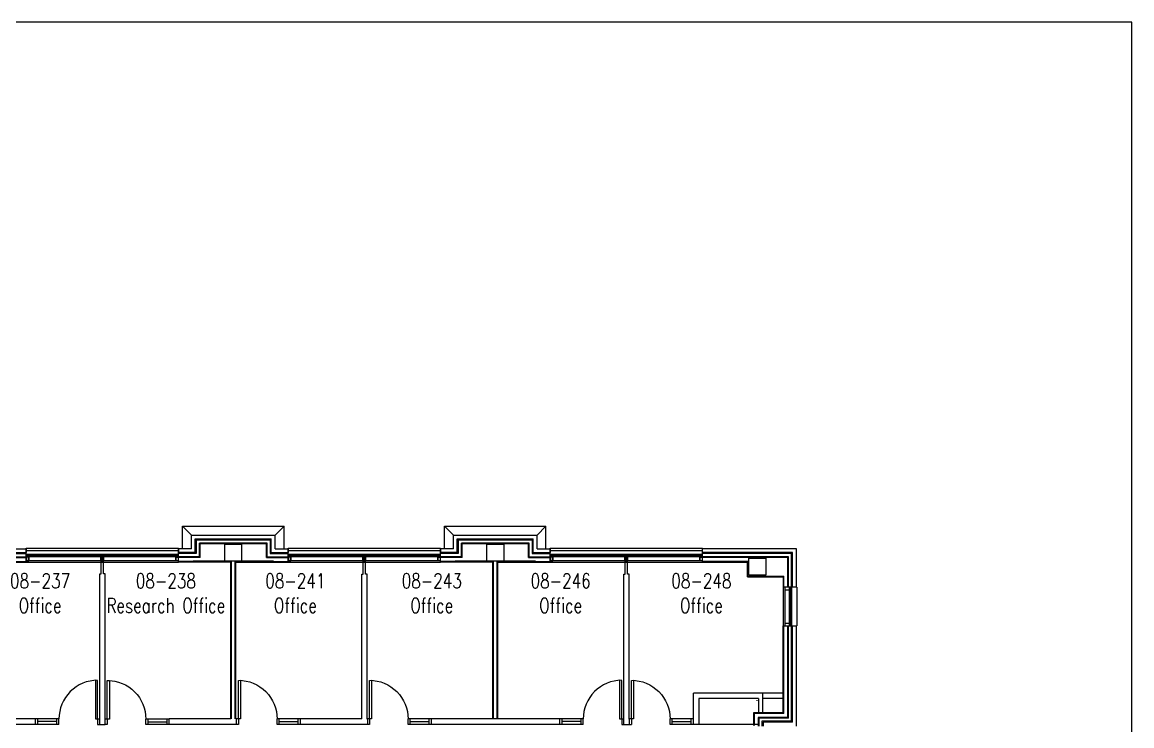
# Model space of a CAD drawing. Extents: x 11182 to 734459, y -1391328 to 152085.
# Drawn here: x 320452 to 346711, y -820228 to -803584 of the extents above; entities that cross this region are included whole.
import ezdxf
from ezdxf.enums import TextEntityAlignment as Align

# ---------------------------------------------------------------- set-up
doc = ezdxf.new("R2010")
doc.units = 0
doc.header["$LTSCALE"] = 500
doc.header["$MEASUREMENT"] = 0
doc.layers.add('0_Defpoints', color=106, linetype='CONTINUOUS', plot=False)
for name, color, linetype in [('0_room_data', 7, 'CONTINUOUS'), ('1_Wall_Exist', 251, 'CONTINUOUS'), ('3_Text', 7, 'CONTINUOUS')]:
    doc.layers.add(name, color=color, linetype=linetype)
doc.styles.add('1_200', font='simplex.shx', dxfattribs={"width": 0.75, "height": 460})

# ---------------------------------------------------------------- blocks, each defined once
blk = doc.blocks.new('room_data')
at = {"layer": '3_Text', "style": '1_200', "width": 0.75}
for tag, p in [('ROOMNUM', (0, 0)), ('ROOMUSE', (0, -575))]:
    blk.add_attdef(tag, text='', height=345, dxfattribs=at).set_placement(p, align=Align.MIDDLE_CENTER)

msp = doc.modelspace()

# ---------------------------------------------------------------- linework, layer by layer
at = {"layer": '0_Defpoints'}
msp.add_lwpolyline([(245170, -803584), (245170, -869287), (346711, -869287), (346711, -803584)], close=True, dxfattribs=at)
at = {"layer": '1_Wall_Exist'}
for p, q in [((324248, -815508), (326648, -815508)), ((324248, -816034), (324248, -815508)), ((324248, -815508), (324458, -815718)), ((326648, -815508), (326438, -815718)), ((326648, -816034), (326648, -815508)), ((330448, -815508), (332848, -815508)), ((330448, -816034), (330448, -815508)), ((330448, -815508), (330658, -815718)), ((332848, -815508), (332638, -815718)), ((332848, -816034), (332848, -815508)), ((324458, -815718), (326438, -815718)), ((324458, -816040), (324458, -815718)), ((324548, -815808), (326348, -815808)), ((324548, -816130), (324548, -815808)), ((324573, -815833), (326323, -815833)), ((324573, -815833), (324573, -816155)), ((326323, -815833), (326323, -816155)), ((326348, -816130), (326348, -815808)), ((326438, -816040), (326438, -815718)), ((330658, -815718), (332638, -815718)), ((330658, -816040), (330658, -815718)), ((330748, -815808), (332548, -815808)), ((330748, -816130), (330748, -815808)), ((330773, -815833), (332523, -815833)), ((330773, -815833), (330773, -816155)), ((332523, -815833), (332523, -816155)), ((332548, -816130), (332548, -815808)), ((332638, -816040), (332638, -815718)), ((320238, -816040), (320548, -816040)), ((320548, -816030), (320548, -816130)), ((320548, -816030), (324148, -816030)), ((320548, -816354), (320548, -816030)), ((320548, -816080), (324148, -816080)), ((324148, -816030), (324148, -816130)), ((324148, -816354), (324148, -816030)), ((324458, -816040), (324148, -816040)), ((324648, -816230), (324648, -815908)), ((326248, -815908), (324648, -815908)), ((324664, -816246), (324664, -815924)), ((326232, -815924), (324664, -815924)), ((325648, -815936), (325248, -815936)), ((325248, -816336), (325248, -815936)), ((325258, -815936), (325248, -815945)), ((325248, -815940), (325252, -815936)), ((325648, -816336), (325648, -815936)), ((326232, -816246), (326232, -815924)), ((326248, -816230), (326248, -815908)), ((326438, -816040), (326748, -816040)), ((326748, -816030), (326748, -816130)), ((326748, -816030), (330348, -816030)), ((326748, -816354), (326748, -816030)), ((326748, -816080), (330348, -816080)), ((330348, -816030), (330348, -816130)), ((330348, -816354), (330348, -816030)), ((330658, -816040), (330348, -816040)), ((330848, -816230), (330848, -815908)), ((332448, -815908), (330848, -815908)), ((330864, -816246), (330864, -815924)), ((332432, -815924), (330864, -815924)), ((331848, -815936), (331448, -815936)), ((331448, -816336), (331448, -815936)), ((331848, -815936), (331848, -816336)), ((332432, -816246), (332432, -815924)), ((332448, -816230), (332448, -815908)), ((332638, -816040), (332948, -816040)), ((332948, -816030), (332948, -816130)), ((332948, -816030), (336548, -816030)), ((332948, -816354), (332948, -816030)), ((332948, -816080), (336548, -816080)), ((336548, -816354), (336548, -816030)), ((338774, -816040), (336548, -816040)), ((338774, -816946), (338774, -816040)), ((319307, -816338), (320548, -816338)), ((319307, -816354), (324148, -816354)), ((320032, -816246), (320548, -816246)), ((320048, -816230), (320548, -816230)), ((320123, -816155), (320548, -816155)), ((320148, -816130), (320548, -816130)), ((320548, -816354), (320548, -816155)), ((324148, -816175), (320548, -816175)), ((320548, -816188), (320551, -816188)), ((320553, -816195), (320548, -816195)), ((320548, -816231), (320574, -816231)), ((324148, -816327), (320548, -816327)), ((320551, -816185), (320551, -816175)), ((320551, -816185), (320556, -816180)), ((320551, -816190), (320551, -816193)), ((320556, -816190), (320551, -816190)), ((320551, -816193), (320553, -816193)), ((320553, -816213), (320551, -816216)), ((320551, -816213), (320553, -816213)), ((320551, -816221), (320551, -816213)), ((320551, -816218), (320556, -816216)), ((320558, -816218), (320551, -816218)), ((320551, -816221), (320553, -816221)), ((320553, -816223), (320551, -816221)), ((320551, -816228), (320553, -816228)), ((320551, -816233), (320551, -816236)), ((320551, -816233), (320553, -816233)), ((320553, -816236), (320551, -816233)), ((320551, -816236), (320556, -816236)), ((320551, -816238), (320551, -816324)), ((320558, -816238), (320551, -816238)), ((320551, -816324), (320558, -816324)), ((320553, -816193), (320553, -816195)), ((320553, -816221), (320553, -816236)), ((320558, -816233), (320553, -816231)), ((320556, -816180), (320556, -816188)), ((320556, -816188), (320558, -816188)), ((320556, -816193), (320556, -816190)), ((320607, -816193), (320556, -816193)), ((320556, -816213), (320569, -816213)), ((320556, -816216), (320556, -816213)), ((320556, -816236), (320556, -816231)), ((320558, -816188), (320558, -816193)), ((320558, -816216), (320558, -816218)), ((320566, -816216), (320558, -816216)), ((320558, -816231), (320558, -816233)), ((320558, -816236), (320558, -816238)), ((320574, -816236), (320558, -816236)), ((320558, -816322), (320563, -816322)), ((320558, -816324), (320558, -816322)), ((320563, -816322), (320563, -816324)), ((320563, -816324), (320599, -816324)), ((320566, -816228), (320566, -816216)), ((320571, -816231), (320566, -816228)), ((320569, -816213), (320569, -816228)), ((320569, -816228), (320571, -816231)), ((320574, -816190), (320589, -816190)), ((320574, -816193), (320574, -816190)), ((320574, -816195), (320589, -816193)), ((320574, -816231), (320574, -816195)), ((320599, -816200), (320574, -816200)), ((320574, -816238), (320574, -816236)), ((320576, -816238), (320574, -816238)), ((320576, -816185), (320586, -816185)), ((320576, -816190), (320576, -816185)), ((320576, -816216), (320581, -816221)), ((320576, -816231), (320576, -816216)), ((320586, -816231), (320576, -816231)), ((320576, -816233), (320576, -816238)), ((320586, -816233), (320576, -816233)), ((320579, -816190), (320579, -816185)), ((320579, -816200), (320579, -816210)), ((320579, -816210), (320581, -816218)), ((320581, -816218), (320584, -816210)), ((320581, -816221), (320586, -816216)), ((320584, -816190), (320584, -816185)), ((320584, -816210), (320584, -816200)), ((320586, -816185), (320586, -816190)), ((320586, -816216), (320586, -816231)), ((320586, -816238), (320586, -816233)), ((320589, -816238), (320586, -816238)), ((320589, -816190), (320589, -816231)), ((320589, -816210), (320591, -816210)), ((320591, -816218), (320589, -816218)), ((320589, -816228), (320599, -816228)), ((320589, -816231), (320607, -816231)), ((320589, -816236), (320589, -816238)), ((320604, -816236), (320589, -816236)), ((320591, -816210), (320591, -816218)), ((320599, -816228), (320599, -816200)), ((320599, -816322), (320604, -816322)), ((320599, -816324), (320599, -816322)), ((320601, -816195), (320601, -816231)), ((322329, -816200), (320601, -816200)), ((320601, -816208), (320622, -816205)), ((320622, -816218), (320601, -816218)), ((320601, -816226), (322329, -816226)), ((320604, -816188), (320607, -816188)), ((320604, -816193), (320604, -816188)), ((320604, -816238), (320604, -816236)), ((320609, -816238), (320604, -816238)), ((320604, -816322), (320604, -816324)), ((320604, -816324), (320609, -816324)), ((320607, -816180), (320612, -816185)), ((320607, -816188), (320607, -816180)), ((320607, -816190), (320607, -816193)), ((320612, -816190), (320607, -816190)), ((320607, -816205), (320607, -816218)), ((320607, -816231), (320607, -816236)), ((320607, -816236), (320612, -816236)), ((320609, -816193), (320612, -816193)), ((320609, -816195), (320609, -816193)), ((320612, -816195), (320609, -816195)), ((320609, -816231), (320612, -816231)), ((320609, -816233), (320609, -816231)), ((320612, -816233), (320609, -816233)), ((320609, -816324), (320609, -816238)), ((320612, -816175), (320612, -816185)), ((320614, -816188), (320612, -816195)), ((320612, -816188), (320614, -816188)), ((320612, -816193), (320612, -816190)), ((320612, -816231), (320612, -816327)), ((320614, -816190), (320614, -816175)), ((320614, -816188), (320617, -816200)), ((320614, -816238), (320617, -816226)), ((320614, -816236), (320614, -816238)), ((322329, -816208), (322309, -816205)), ((322309, -816218), (322329, -816218)), ((322317, -816188), (322314, -816200)), ((322317, -816238), (322314, -816226)), ((322315, -816266), (322380, -816266)), ((322317, -816195), (322317, -816175)), ((322317, -816188), (322319, -816188)), ((322322, -816195), (322317, -816195)), ((322317, -816231), (322342, -816231)), ((322317, -816327), (322317, -816231)), ((322318, -816633), (322318, -816328)), ((322319, -816185), (322319, -816175)), ((322319, -816185), (322324, -816180)), ((322319, -816190), (322319, -816193)), ((322324, -816190), (322319, -816190)), ((322319, -816193), (322322, -816193)), ((322319, -816228), (322322, -816228)), ((322319, -816233), (322319, -816236)), ((322322, -816233), (322319, -816233)), ((322322, -816236), (322319, -816233)), ((322319, -816236), (322324, -816236)), ((322319, -816238), (322319, -816324)), ((322327, -816238), (322319, -816238)), ((322319, -816324), (322327, -816324)), ((322322, -816193), (322322, -816195)), ((322322, -816228), (322322, -816236)), ((322327, -816233), (322322, -816231)), ((322324, -816180), (322324, -816188)), ((322324, -816188), (322327, -816188)), ((322324, -816193), (322324, -816190)), ((322375, -816193), (322324, -816193)), ((322324, -816205), (322324, -816218)), ((322324, -816236), (322324, -816231)), ((322327, -816188), (322327, -816193)), ((322327, -816231), (322327, -816233)), ((322327, -816236), (322327, -816238)), ((322342, -816236), (322327, -816236)), ((322327, -816322), (322332, -816322)), ((322327, -816324), (322327, -816322)), ((322332, -816200), (322367, -816200)), ((322332, -816228), (322332, -816200)), ((322342, -816228), (322332, -816228)), ((322332, -816322), (322332, -816324)), ((322332, -816324), (322367, -816324)), ((322339, -816231), (322334, -816228)), ((322337, -816228), (322339, -816231)), ((322339, -816210), (322339, -816218)), ((322342, -816210), (322339, -816210)), ((322339, -816218), (322342, -816218)), ((322342, -816190), (322357, -816190)), ((322342, -816193), (322342, -816190)), ((322342, -816195), (322357, -816193)), ((322342, -816231), (322342, -816195)), ((322342, -816200), (322342, -816210)), ((322342, -816218), (322342, -816228)), ((322342, -816238), (322342, -816236)), ((322345, -816238), (322342, -816238)), ((322345, -816185), (322355, -816185)), ((322345, -816190), (322345, -816185)), ((322345, -816216), (322350, -816221)), ((322345, -816231), (322345, -816216)), ((322355, -816231), (322345, -816231)), ((322345, -816233), (322345, -816238)), ((322355, -816233), (322345, -816233)), ((322347, -816190), (322347, -816185)), ((322347, -816200), (322347, -816210)), ((322347, -816210), (322350, -816218)), ((322348, -816176), (322348, -816327)), ((322350, -816218), (322352, -816210)), ((322350, -816221), (322355, -816216)), ((322352, -816190), (322352, -816185)), ((322352, -816210), (322352, -816200)), ((322355, -816185), (322355, -816190)), ((322355, -816216), (322355, -816231)), ((322355, -816238), (322355, -816233)), ((322357, -816238), (322355, -816238)), ((322357, -816190), (322357, -816231)), ((322357, -816210), (322360, -816210)), ((322360, -816218), (322357, -816218)), ((322357, -816228), (322367, -816228)), ((322357, -816231), (322375, -816231)), ((322357, -816236), (322357, -816238)), ((322372, -816236), (322357, -816236)), ((322360, -816210), (322360, -816218)), ((322367, -816228), (322367, -816200)), ((322367, -816322), (322372, -816322)), ((322367, -816324), (322367, -816322)), ((322370, -816195), (322370, -816231)), ((324095, -816200), (322370, -816200)), ((322370, -816208), (322390, -816205)), ((322390, -816218), (322370, -816218)), ((322370, -816226), (324095, -816226)), ((322372, -816188), (322375, -816188)), ((322372, -816193), (322372, -816188)), ((322372, -816238), (322372, -816236)), ((322377, -816238), (322372, -816238)), ((322372, -816322), (322372, -816324)), ((322372, -816324), (322377, -816324)), ((322375, -816180), (322380, -816185)), ((322375, -816188), (322375, -816180)), ((322375, -816190), (322375, -816193)), ((322380, -816190), (322375, -816190)), ((322375, -816205), (322375, -816218)), ((322375, -816231), (322375, -816236)), ((322375, -816236), (322380, -816236)), ((322377, -816193), (322380, -816193)), ((322377, -816195), (322377, -816193)), ((322380, -816195), (322377, -816195)), ((322377, -816231), (322380, -816231)), ((322377, -816233), (322377, -816231)), ((322380, -816233), (322377, -816233)), ((322377, -816324), (322377, -816238)), ((322380, -816175), (322380, -816185)), ((322383, -816188), (322380, -816195)), ((322380, -816188), (322383, -816188)), ((322380, -816193), (322380, -816190)), ((322380, -816231), (322380, -816327)), ((322380, -816633), (322380, -816328)), ((322383, -816190), (322383, -816175)), ((322383, -816188), (322385, -816200)), ((322383, -816238), (322385, -816226)), ((322383, -816236), (322383, -816238)), ((324095, -816208), (324075, -816205)), ((324075, -816218), (324095, -816218)), ((324082, -816188), (324080, -816200)), ((324082, -816238), (324080, -816226)), ((324082, -816190), (324082, -816175)), ((324082, -816188), (324085, -816195)), ((324085, -816188), (324082, -816188)), ((324082, -816236), (324082, -816238)), ((324085, -816175), (324085, -816185)), ((324090, -816180), (324085, -816185)), ((324085, -816190), (324090, -816190)), ((324085, -816193), (324085, -816190)), ((324087, -816193), (324085, -816193)), ((324085, -816195), (324087, -816195)), ((324085, -816231), (324085, -816327)), ((324087, -816231), (324085, -816231)), ((324085, -816233), (324087, -816233)), ((324090, -816236), (324085, -816236)), ((324087, -816195), (324087, -816193)), ((324087, -816233), (324087, -816231)), ((324087, -816238), (324093, -816238)), ((324087, -816324), (324087, -816238)), ((324093, -816324), (324087, -816324)), ((324090, -816188), (324090, -816180)), ((324093, -816188), (324090, -816188)), ((324090, -816190), (324090, -816193)), ((324090, -816193), (324141, -816193)), ((324090, -816205), (324090, -816218)), ((324090, -816231), (324090, -816236)), ((324108, -816231), (324090, -816231)), ((324093, -816193), (324093, -816188)), ((324093, -816236), (324108, -816236)), ((324093, -816238), (324093, -816236)), ((324093, -816322), (324093, -816324)), ((324098, -816322), (324093, -816322)), ((324095, -816195), (324095, -816231)), ((324098, -816200), (324123, -816200)), ((324098, -816228), (324098, -816200)), ((324108, -816228), (324098, -816228)), ((324098, -816324), (324098, -816322)), ((324133, -816324), (324098, -816324)), ((324105, -816210), (324105, -816218)), ((324108, -816210), (324105, -816210)), ((324105, -816218), (324108, -816218)), ((324108, -816190), (324108, -816231)), ((324123, -816190), (324108, -816190)), ((324123, -816195), (324108, -816193)), ((324108, -816236), (324108, -816238)), ((324108, -816238), (324110, -816238)), ((324110, -816185), (324110, -816190)), ((324120, -816185), (324110, -816185)), ((324115, -816221), (324110, -816216)), ((324110, -816216), (324110, -816231)), ((324110, -816231), (324120, -816231)), ((324110, -816233), (324120, -816233)), ((324110, -816238), (324110, -816233)), ((324113, -816190), (324113, -816185)), ((324113, -816210), (324113, -816200)), ((324115, -816218), (324113, -816210)), ((324118, -816210), (324115, -816218)), ((324120, -816216), (324115, -816221)), ((324118, -816190), (324118, -816185)), ((324118, -816200), (324118, -816210)), ((324120, -816190), (324120, -816185)), ((324120, -816231), (324120, -816216)), ((324120, -816233), (324120, -816238)), ((324120, -816238), (324123, -816238)), ((324123, -816193), (324123, -816190)), ((324123, -816231), (324123, -816195)), ((324148, -816231), (324123, -816231)), ((324123, -816236), (324138, -816236)), ((324123, -816238), (324123, -816236)), ((324125, -816231), (324131, -816228)), ((324128, -816228), (324125, -816231)), ((324128, -816213), (324128, -816228)), ((324141, -816213), (324128, -816213)), ((324131, -816216), (324138, -816216)), ((324131, -816228), (324131, -816216)), ((324133, -816322), (324133, -816324)), ((324138, -816322), (324133, -816322)), ((324138, -816188), (324138, -816193)), ((324141, -816188), (324138, -816188)), ((324138, -816216), (324138, -816218)), ((324138, -816218), (324146, -816218)), ((324138, -816233), (324143, -816231)), ((324138, -816231), (324138, -816233)), ((324138, -816236), (324138, -816238)), ((324138, -816238), (324146, -816238)), ((324138, -816324), (324138, -816322)), ((324146, -816324), (324138, -816324)), ((324141, -816180), (324141, -816188)), ((324146, -816185), (324141, -816180)), ((324141, -816190), (324146, -816190)), ((324141, -816193), (324141, -816190)), ((324141, -816216), (324141, -816213)), ((324146, -816218), (324141, -816216)), ((324141, -816236), (324141, -816231)), ((324146, -816236), (324141, -816236)), ((324143, -816193), (324143, -816195)), ((324146, -816193), (324143, -816193)), ((324143, -816195), (324148, -816195)), ((324143, -816213), (324146, -816216)), ((324146, -816213), (324143, -816213)), ((324143, -816221), (324143, -816236)), ((324146, -816221), (324143, -816221)), ((324143, -816223), (324146, -816221)), ((324146, -816228), (324143, -816228)), ((324143, -816233), (324146, -816233)), ((324143, -816236), (324146, -816233)), ((324146, -816185), (324146, -816175)), ((324148, -816188), (324146, -816188)), ((324146, -816190), (324146, -816193)), ((324146, -816221), (324146, -816213)), ((324146, -816233), (324146, -816236)), ((324146, -816238), (324146, -816324)), ((324548, -816130), (324148, -816130)), ((324573, -816155), (324148, -816155)), ((324148, -816354), (324148, -816155)), ((324648, -816230), (324148, -816230)), ((325389, -816338), (324148, -816338)), ((325389, -816354), (324148, -816354)), ((324664, -816246), (324164, -816246)), ((326398, -816336), (324498, -816336)), ((325389, -820067), (325389, -816316)), ((325402, -820067), (325402, -816316)), ((325494, -820067), (325494, -816316)), ((325507, -820067), (325507, -816316)), ((325507, -816338), (326748, -816338)), ((325507, -816354), (330348, -816354)), ((326232, -816246), (326748, -816246)), ((326248, -816230), (326748, -816230)), ((326323, -816155), (326748, -816155)), ((326348, -816130), (326748, -816130)), ((326748, -816354), (326748, -816155)), ((330348, -816175), (326748, -816175)), ((326748, -816188), (326751, -816188)), ((326753, -816195), (326748, -816195)), ((326748, -816231), (326774, -816231)), ((330348, -816327), (326748, -816327)), ((326751, -816185), (326751, -816175)), ((326751, -816185), (326756, -816180)), ((326751, -816190), (326751, -816193)), ((326756, -816190), (326751, -816190)), ((326751, -816193), (326753, -816193)), ((326753, -816213), (326751, -816216)), ((326751, -816213), (326753, -816213)), ((326751, -816221), (326751, -816213)), ((326751, -816218), (326756, -816216)), ((326758, -816218), (326751, -816218)), ((326751, -816221), (326753, -816221)), ((326753, -816223), (326751, -816221)), ((326751, -816228), (326753, -816228)), ((326751, -816233), (326751, -816236)), ((326753, -816233), (326751, -816233)), ((326753, -816236), (326751, -816233)), ((326751, -816236), (326756, -816236)), ((326751, -816238), (326751, -816324)), ((326758, -816238), (326751, -816238)), ((326751, -816324), (326758, -816324)), ((326753, -816193), (326753, -816195)), ((326753, -816221), (326753, -816236)), ((326758, -816233), (326753, -816231)), ((326756, -816180), (326756, -816188)), ((326756, -816188), (326758, -816188)), ((326756, -816193), (326756, -816190)), ((326807, -816193), (326756, -816193)), ((326756, -816213), (326769, -816213)), ((326756, -816216), (326756, -816213)), ((326756, -816236), (326756, -816231)), ((326758, -816188), (326758, -816193)), ((326758, -816216), (326758, -816218)), ((326766, -816216), (326758, -816216)), ((326758, -816231), (326758, -816233)), ((326758, -816236), (326758, -816238)), ((326774, -816236), (326758, -816236)), ((326758, -816322), (326763, -816322)), ((326758, -816324), (326758, -816322)), ((326763, -816322), (326763, -816324)), ((326763, -816324), (326799, -816324)), ((326766, -816228), (326766, -816216)), ((326771, -816231), (326766, -816228)), ((326769, -816213), (326769, -816228)), ((326769, -816228), (326771, -816231)), ((326774, -816190), (326789, -816190)), ((326774, -816193), (326774, -816190)), ((326774, -816195), (326789, -816193)), ((326774, -816231), (326774, -816195)), ((326799, -816200), (326774, -816200)), ((326774, -816238), (326774, -816236)), ((326776, -816238), (326774, -816238)), ((326776, -816185), (326786, -816185)), ((326776, -816190), (326776, -816185)), ((326776, -816216), (326781, -816221)), ((326776, -816231), (326776, -816216)), ((326786, -816231), (326776, -816231)), ((326776, -816233), (326776, -816238)), ((326786, -816233), (326776, -816233)), ((326779, -816190), (326779, -816185)), ((326779, -816200), (326779, -816210)), ((326779, -816210), (326781, -816218)), ((326781, -816218), (326784, -816210)), ((326781, -816221), (326786, -816216)), ((326784, -816190), (326784, -816185)), ((326784, -816210), (326784, -816200)), ((326786, -816185), (326786, -816190)), ((326786, -816216), (326786, -816231)), ((326786, -816238), (326786, -816233)), ((326789, -816238), (326786, -816238)), ((326789, -816190), (326789, -816231)), ((326789, -816210), (326791, -816210)), ((326791, -816218), (326789, -816218)), ((326789, -816228), (326799, -816228)), ((326789, -816231), (326807, -816231)), ((326789, -816236), (326789, -816238)), ((326804, -816236), (326789, -816236)), ((326791, -816210), (326791, -816218)), ((326799, -816228), (326799, -816200)), ((326799, -816322), (326804, -816322)), ((326799, -816324), (326799, -816322)), ((326801, -816195), (326801, -816231)), ((328529, -816200), (326801, -816200)), ((326801, -816208), (326822, -816205)), ((326822, -816218), (326801, -816218)), ((326801, -816226), (328529, -816226)), ((326804, -816188), (326807, -816188)), ((326804, -816193), (326804, -816188)), ((326804, -816238), (326804, -816236)), ((326809, -816238), (326804, -816238)), ((326804, -816322), (326804, -816324)), ((326804, -816324), (326809, -816324)), ((326807, -816180), (326812, -816185)), ((326807, -816188), (326807, -816180)), ((326807, -816190), (326807, -816193)), ((326812, -816190), (326807, -816190)), ((326807, -816205), (326807, -816218)), ((326807, -816231), (326807, -816236)), ((326807, -816236), (326812, -816236)), ((326809, -816193), (326812, -816193)), ((326809, -816195), (326809, -816193)), ((326812, -816195), (326809, -816195)), ((326809, -816231), (326812, -816231)), ((326809, -816233), (326809, -816231)), ((326812, -816233), (326809, -816233)), ((326809, -816324), (326809, -816238)), ((326812, -816175), (326812, -816185)), ((326814, -816188), (326812, -816195)), ((326812, -816188), (326814, -816188)), ((326812, -816193), (326812, -816190)), ((326812, -816231), (326812, -816327)), ((326814, -816190), (326814, -816175)), ((326814, -816188), (326817, -816200)), ((326814, -816238), (326817, -816226)), ((326814, -816236), (326814, -816238)), ((328529, -816208), (328509, -816205)), ((328509, -816218), (328529, -816218)), ((328517, -816188), (328514, -816200)), ((328517, -816238), (328514, -816226)), ((328515, -816266), (328580, -816266)), ((328517, -816195), (328517, -816175)), ((328517, -816188), (328519, -816188)), ((328522, -816195), (328517, -816195)), ((328517, -816231), (328542, -816231)), ((328517, -816327), (328517, -816231)), ((328518, -816638), (328518, -816333)), ((328519, -816185), (328519, -816175)), ((328519, -816185), (328524, -816180)), ((328519, -816190), (328519, -816193)), ((328524, -816190), (328519, -816190)), ((328519, -816193), (328522, -816193)), ((328519, -816228), (328522, -816228)), ((328519, -816233), (328519, -816236)), ((328522, -816233), (328519, -816233)), ((328522, -816236), (328519, -816233)), ((328519, -816236), (328524, -816236)), ((328519, -816238), (328519, -816324)), ((328527, -816238), (328519, -816238)), ((328519, -816324), (328527, -816324)), ((328522, -816193), (328522, -816195)), ((328522, -816228), (328522, -816236)), ((328527, -816233), (328522, -816231)), ((328524, -816180), (328524, -816188)), ((328524, -816188), (328527, -816188)), ((328524, -816193), (328524, -816190)), ((328575, -816193), (328524, -816193)), ((328524, -816205), (328524, -816218)), ((328524, -816236), (328524, -816231)), ((328527, -816188), (328527, -816193)), ((328527, -816231), (328527, -816233)), ((328527, -816236), (328527, -816238)), ((328542, -816236), (328527, -816236)), ((328527, -816322), (328532, -816322)), ((328527, -816324), (328527, -816322)), ((328532, -816200), (328567, -816200)), ((328532, -816228), (328532, -816200)), ((328542, -816228), (328532, -816228)), ((328532, -816322), (328532, -816324)), ((328532, -816324), (328567, -816324)), ((328539, -816231), (328534, -816228)), ((328537, -816228), (328539, -816231)), ((328539, -816210), (328539, -816218)), ((328542, -816210), (328539, -816210)), ((328539, -816218), (328542, -816218)), ((328542, -816190), (328557, -816190)), ((328542, -816193), (328542, -816190)), ((328542, -816195), (328557, -816193)), ((328542, -816231), (328542, -816195)), ((328542, -816200), (328542, -816210)), ((328542, -816218), (328542, -816228)), ((328542, -816238), (328542, -816236)), ((328545, -816238), (328542, -816238)), ((328545, -816185), (328555, -816185)), ((328545, -816190), (328545, -816185)), ((328545, -816216), (328550, -816221)), ((328545, -816231), (328545, -816216)), ((328555, -816231), (328545, -816231)), ((328545, -816233), (328545, -816238)), ((328555, -816233), (328545, -816233)), ((328547, -816190), (328547, -816185)), ((328547, -816200), (328547, -816210)), ((328547, -816210), (328550, -816218)), ((328548, -816176), (328548, -816327)), ((328550, -816218), (328552, -816210)), ((328550, -816221), (328555, -816216)), ((328552, -816190), (328552, -816185)), ((328552, -816210), (328552, -816200)), ((328555, -816185), (328555, -816190)), ((328555, -816216), (328555, -816231)), ((328555, -816238), (328555, -816233)), ((328557, -816238), (328555, -816238)), ((328557, -816190), (328557, -816231)), ((328557, -816210), (328560, -816210)), ((328560, -816218), (328557, -816218)), ((328557, -816228), (328567, -816228)), ((328557, -816231), (328575, -816231)), ((328557, -816236), (328557, -816238)), ((328572, -816236), (328557, -816236)), ((328560, -816210), (328560, -816218)), ((328567, -816228), (328567, -816200)), ((328567, -816322), (328572, -816322)), ((328567, -816324), (328567, -816322)), ((328570, -816195), (328570, -816231)), ((330295, -816200), (328570, -816200)), ((328570, -816208), (328590, -816205)), ((328590, -816218), (328570, -816218)), ((328570, -816226), (330295, -816226)), ((328572, -816188), (328575, -816188)), ((328572, -816193), (328572, -816188)), ((328572, -816238), (328572, -816236)), ((328577, -816238), (328572, -816238)), ((328572, -816322), (328572, -816324)), ((328572, -816324), (328577, -816324)), ((328575, -816180), (328580, -816185)), ((328575, -816188), (328575, -816180)), ((328575, -816190), (328575, -816193)), ((328580, -816190), (328575, -816190)), ((328575, -816205), (328575, -816218)), ((328575, -816231), (328575, -816236)), ((328575, -816236), (328580, -816236)), ((328577, -816193), (328580, -816193)), ((328577, -816195), (328577, -816193)), ((328580, -816195), (328577, -816195)), ((328577, -816231), (328580, -816231)), ((328577, -816233), (328577, -816231)), ((328580, -816233), (328577, -816233)), ((328577, -816324), (328577, -816238)), ((328580, -816175), (328580, -816185)), ((328583, -816188), (328580, -816195)), ((328580, -816188), (328583, -816188)), ((328580, -816193), (328580, -816190)), ((328580, -816231), (328580, -816327)), ((328580, -816638), (328580, -816333)), ((328583, -816190), (328583, -816175)), ((328583, -816188), (328585, -816200)), ((328583, -816238), (328585, -816226)), ((328583, -816236), (328583, -816238)), ((330295, -816208), (330275, -816205)), ((330275, -816218), (330295, -816218)), ((330282, -816188), (330280, -816200)), ((330282, -816238), (330280, -816226)), ((330282, -816190), (330282, -816175)), ((330282, -816188), (330285, -816195)), ((330285, -816188), (330282, -816188)), ((330282, -816236), (330282, -816238)), ((330285, -816175), (330285, -816185)), ((330290, -816180), (330285, -816185)), ((330285, -816190), (330290, -816190)), ((330285, -816193), (330285, -816190)), ((330287, -816193), (330285, -816193)), ((330285, -816195), (330287, -816195)), ((330285, -816231), (330285, -816327)), ((330287, -816231), (330285, -816231)), ((330285, -816233), (330287, -816233)), ((330290, -816236), (330285, -816236)), ((330287, -816195), (330287, -816193)), ((330287, -816233), (330287, -816231)), ((330287, -816238), (330293, -816238)), ((330287, -816324), (330287, -816238)), ((330293, -816324), (330287, -816324)), ((330290, -816188), (330290, -816180)), ((330293, -816188), (330290, -816188)), ((330290, -816190), (330290, -816193)), ((330290, -816193), (330341, -816193)), ((330290, -816205), (330290, -816218)), ((330290, -816231), (330290, -816236)), ((330308, -816231), (330290, -816231)), ((330293, -816193), (330293, -816188)), ((330293, -816236), (330308, -816236)), ((330293, -816238), (330293, -816236)), ((330293, -816322), (330293, -816324)), ((330298, -816322), (330293, -816322)), ((330295, -816195), (330295, -816231)), ((330298, -816200), (330323, -816200)), ((330298, -816228), (330298, -816200)), ((330308, -816228), (330298, -816228)), ((330298, -816324), (330298, -816322)), ((330333, -816324), (330298, -816324)), ((330305, -816210), (330305, -816218)), ((330308, -816210), (330305, -816210)), ((330305, -816218), (330308, -816218)), ((330308, -816190), (330308, -816231)), ((330323, -816190), (330308, -816190)), ((330323, -816195), (330308, -816193)), ((330308, -816236), (330308, -816238)), ((330308, -816238), (330310, -816238)), ((330310, -816185), (330310, -816190)), ((330320, -816185), (330310, -816185)), ((330315, -816221), (330310, -816216)), ((330310, -816216), (330310, -816231)), ((330310, -816231), (330320, -816231)), ((330310, -816233), (330320, -816233)), ((330310, -816238), (330310, -816233)), ((330313, -816190), (330313, -816185)), ((330313, -816210), (330313, -816200)), ((330315, -816218), (330313, -816210)), ((330318, -816210), (330315, -816218)), ((330320, -816216), (330315, -816221)), ((330318, -816190), (330318, -816185)), ((330318, -816200), (330318, -816210)), ((330320, -816190), (330320, -816185)), ((330320, -816231), (330320, -816216)), ((330320, -816233), (330320, -816238)), ((330320, -816238), (330323, -816238)), ((330323, -816193), (330323, -816190)), ((330323, -816231), (330323, -816195)), ((330348, -816231), (330323, -816231)), ((330323, -816236), (330338, -816236)), ((330323, -816238), (330323, -816236)), ((330325, -816231), (330331, -816228)), ((330328, -816228), (330325, -816231)), ((330328, -816213), (330328, -816228)), ((330341, -816213), (330328, -816213)), ((330331, -816216), (330338, -816216)), ((330331, -816228), (330331, -816216)), ((330333, -816322), (330333, -816324)), ((330338, -816322), (330333, -816322)), ((330338, -816188), (330338, -816193)), ((330341, -816188), (330338, -816188)), ((330338, -816216), (330338, -816218)), ((330338, -816218), (330346, -816218)), ((330338, -816233), (330343, -816231)), ((330338, -816231), (330338, -816233)), ((330338, -816236), (330338, -816238)), ((330338, -816238), (330346, -816238)), ((330338, -816324), (330338, -816322)), ((330346, -816324), (330338, -816324)), ((330341, -816180), (330341, -816188)), ((330346, -816185), (330341, -816180)), ((330341, -816190), (330346, -816190)), ((330341, -816193), (330341, -816190)), ((330341, -816216), (330341, -816213)), ((330346, -816218), (330341, -816216)), ((330341, -816236), (330341, -816231)), ((330346, -816236), (330341, -816236)), ((330343, -816193), (330343, -816195)), ((330346, -816193), (330343, -816193)), ((330343, -816195), (330348, -816195)), ((330343, -816213), (330346, -816216)), ((330346, -816213), (330343, -816213)), ((330343, -816221), (330343, -816236)), ((330346, -816221), (330343, -816221)), ((330343, -816223), (330346, -816221)), ((330346, -816228), (330343, -816228)), ((330346, -816233), (330343, -816233)), ((330343, -816236), (330346, -816233)), ((330346, -816185), (330346, -816175)), ((330348, -816188), (330346, -816188)), ((330346, -816190), (330346, -816193)), ((330346, -816221), (330346, -816213)), ((330346, -816233), (330346, -816236)), ((330346, -816238), (330346, -816324)), ((330748, -816130), (330348, -816130)), ((330773, -816155), (330348, -816155)), ((330348, -816354), (330348, -816155)), ((330848, -816230), (330348, -816230)), ((331589, -816338), (330348, -816338)), ((331589, -816354), (330348, -816354)), ((330864, -816246), (330364, -816246)), ((332598, -816336), (330698, -816336)), ((331589, -820067), (331589, -816336)), ((331602, -820067), (331602, -816336)), ((331694, -820067), (331694, -816336)), ((331707, -820067), (331707, -816336)), ((331707, -816338), (332948, -816338)), ((331707, -816354), (337648, -816354)), ((332432, -816246), (332948, -816246)), ((332448, -816230), (332948, -816230)), ((332523, -816155), (332948, -816155)), ((332548, -816130), (332948, -816130)), ((332948, -816354), (332948, -816155)), ((336548, -816175), (332948, -816175)), ((332948, -816188), (332951, -816188)), ((332953, -816195), (332948, -816195)), ((332948, -816231), (332974, -816231)), ((336548, -816327), (332948, -816327)), ((332951, -816185), (332951, -816175)), ((332951, -816185), (332956, -816180)), ((332951, -816190), (332951, -816193)), ((332956, -816190), (332951, -816190)), ((332951, -816193), (332953, -816193)), ((332953, -816213), (332951, -816216)), ((332951, -816213), (332953, -816213)), ((332951, -816221), (332951, -816213)), ((332951, -816218), (332956, -816216)), ((332958, -816218), (332951, -816218)), ((332951, -816221), (332953, -816221)), ((332953, -816223), (332951, -816221)), ((332951, -816228), (332953, -816228)), ((332951, -816233), (332951, -816236)), ((332953, -816233), (332951, -816233)), ((332953, -816236), (332951, -816233)), ((332951, -816236), (332956, -816236)), ((332951, -816238), (332951, -816324)), ((332958, -816238), (332951, -816238)), ((332951, -816324), (332958, -816324)), ((332953, -816193), (332953, -816195)), ((332953, -816221), (332953, -816236)), ((332958, -816233), (332953, -816231)), ((332956, -816180), (332956, -816188)), ((332956, -816188), (332958, -816188)), ((332956, -816193), (332956, -816190)), ((333007, -816193), (332956, -816193)), ((332956, -816213), (332969, -816213)), ((332956, -816216), (332956, -816213)), ((332956, -816236), (332956, -816231)), ((332958, -816188), (332958, -816193)), ((332958, -816216), (332958, -816218)), ((332966, -816216), (332958, -816216)), ((332958, -816231), (332958, -816233)), ((332958, -816236), (332958, -816238)), ((332974, -816236), (332958, -816236)), ((332958, -816322), (332963, -816322)), ((332958, -816324), (332958, -816322)), ((332963, -816322), (332963, -816324)), ((332963, -816324), (332999, -816324)), ((332966, -816228), (332966, -816216)), ((332971, -816231), (332966, -816228)), ((332969, -816213), (332969, -816228)), ((332969, -816228), (332971, -816231)), ((332974, -816190), (332989, -816190)), ((332974, -816193), (332974, -816190)), ((332974, -816195), (332989, -816193)), ((332974, -816231), (332974, -816195)), ((332999, -816200), (332974, -816200)), ((332974, -816238), (332974, -816236)), ((332976, -816238), (332974, -816238)), ((332976, -816185), (332986, -816185)), ((332976, -816190), (332976, -816185)), ((332976, -816216), (332981, -816221)), ((332976, -816231), (332976, -816216)), ((332986, -816231), (332976, -816231)), ((332976, -816233), (332976, -816238)), ((332986, -816233), (332976, -816233)), ((332979, -816190), (332979, -816185)), ((332979, -816200), (332979, -816210)), ((332979, -816210), (332981, -816218)), ((332981, -816218), (332984, -816210)), ((332981, -816221), (332986, -816216)), ((332984, -816190), (332984, -816185)), ((332984, -816210), (332984, -816200)), ((332986, -816185), (332986, -816190)), ((332986, -816216), (332986, -816231)), ((332986, -816238), (332986, -816233)), ((332989, -816238), (332986, -816238)), ((332989, -816190), (332989, -816231)), ((332989, -816210), (332991, -816210)), ((332991, -816218), (332989, -816218)), ((332989, -816228), (332999, -816228)), ((332989, -816231), (333007, -816231)), ((332989, -816236), (332989, -816238)), ((333004, -816236), (332989, -816236)), ((332991, -816210), (332991, -816218)), ((332999, -816228), (332999, -816200)), ((332999, -816322), (333004, -816322)), ((332999, -816324), (332999, -816322)), ((333001, -816195), (333001, -816231)), ((334729, -816200), (333001, -816200)), ((333001, -816208), (333022, -816205)), ((333022, -816218), (333001, -816218)), ((333001, -816226), (334729, -816226)), ((333004, -816188), (333007, -816188)), ((333004, -816193), (333004, -816188)), ((333004, -816238), (333004, -816236)), ((333009, -816238), (333004, -816238)), ((333004, -816322), (333004, -816324)), ((333004, -816324), (333009, -816324)), ((333007, -816180), (333012, -816185)), ((333007, -816188), (333007, -816180)), ((333007, -816190), (333007, -816193)), ((333012, -816190), (333007, -816190)), ((333007, -816205), (333007, -816218)), ((333007, -816231), (333007, -816236)), ((333007, -816236), (333012, -816236)), ((333009, -816193), (333012, -816193)), ((333009, -816195), (333009, -816193)), ((333012, -816195), (333009, -816195)), ((333009, -816231), (333012, -816231)), ((333009, -816233), (333009, -816231)), ((333012, -816233), (333009, -816233)), ((333009, -816324), (333009, -816238)), ((333012, -816175), (333012, -816185)), ((333014, -816188), (333012, -816195)), ((333012, -816188), (333014, -816188)), ((333012, -816193), (333012, -816190)), ((333012, -816231), (333012, -816327)), ((333014, -816190), (333014, -816175)), ((333014, -816188), (333017, -816200)), ((333014, -816238), (333017, -816226)), ((333014, -816236), (333014, -816238)), ((334729, -816208), (334709, -816205)), ((334709, -816218), (334729, -816218)), ((334717, -816188), (334714, -816200)), ((334717, -816238), (334714, -816226)), ((334715, -816266), (334780, -816266)), ((334717, -816195), (334717, -816175)), ((334717, -816188), (334719, -816188)), ((334722, -816195), (334717, -816195)), ((334717, -816231), (334742, -816231)), ((334717, -816327), (334717, -816231)), ((334718, -816638), (334718, -816334)), ((334719, -816185), (334719, -816175)), ((334719, -816185), (334724, -816180)), ((334719, -816190), (334719, -816193)), ((334724, -816190), (334719, -816190)), ((334719, -816193), (334722, -816193)), ((334719, -816228), (334722, -816228)), ((334719, -816233), (334719, -816236)), ((334722, -816233), (334719, -816233)), ((334722, -816236), (334719, -816233)), ((334719, -816236), (334724, -816236)), ((334719, -816238), (334719, -816324)), ((334727, -816238), (334719, -816238)), ((334719, -816324), (334727, -816324)), ((334722, -816193), (334722, -816195)), ((334722, -816228), (334722, -816236)), ((334727, -816233), (334722, -816231)), ((334724, -816180), (334724, -816188)), ((334724, -816188), (334727, -816188)), ((334724, -816193), (334724, -816190)), ((334775, -816193), (334724, -816193)), ((334724, -816205), (334724, -816218)), ((334724, -816236), (334724, -816231)), ((334727, -816188), (334727, -816193)), ((334727, -816231), (334727, -816233)), ((334727, -816236), (334727, -816238)), ((334742, -816236), (334727, -816236)), ((334727, -816322), (334732, -816322)), ((334727, -816324), (334727, -816322)), ((334732, -816200), (334767, -816200)), ((334732, -816228), (334732, -816200)), ((334742, -816228), (334732, -816228)), ((334732, -816322), (334732, -816324)), ((334732, -816324), (334767, -816324)), ((334739, -816231), (334734, -816228)), ((334737, -816228), (334739, -816231)), ((334739, -816210), (334739, -816218)), ((334742, -816210), (334739, -816210)), ((334739, -816218), (334742, -816218)), ((334742, -816190), (334757, -816190)), ((334742, -816193), (334742, -816190)), ((334742, -816195), (334757, -816193)), ((334742, -816231), (334742, -816195)), ((334742, -816200), (334742, -816210)), ((334742, -816218), (334742, -816228)), ((334742, -816238), (334742, -816236)), ((334745, -816238), (334742, -816238)), ((334745, -816185), (334755, -816185)), ((334745, -816190), (334745, -816185)), ((334745, -816216), (334750, -816221)), ((334745, -816231), (334745, -816216)), ((334755, -816231), (334745, -816231)), ((334745, -816233), (334745, -816238)), ((334755, -816233), (334745, -816233)), ((334747, -816190), (334747, -816185)), ((334747, -816200), (334747, -816210)), ((334747, -816210), (334750, -816218)), ((334748, -816176), (334748, -816327)), ((334750, -816218), (334752, -816210)), ((334750, -816221), (334755, -816216)), ((334752, -816190), (334752, -816185)), ((334752, -816210), (334752, -816200)), ((334755, -816185), (334755, -816190)), ((334755, -816216), (334755, -816231)), ((334755, -816238), (334755, -816233)), ((334757, -816238), (334755, -816238)), ((334757, -816190), (334757, -816231)), ((334757, -816210), (334760, -816210)), ((334760, -816218), (334757, -816218)), ((334757, -816228), (334767, -816228)), ((334757, -816231), (334775, -816231)), ((334757, -816236), (334757, -816238)), ((334772, -816236), (334757, -816236)), ((334760, -816210), (334760, -816218)), ((334767, -816228), (334767, -816200)), ((334767, -816322), (334772, -816322)), ((334767, -816324), (334767, -816322)), ((334770, -816195), (334770, -816231)), ((336495, -816200), (334770, -816200)), ((334770, -816208), (334790, -816205)), ((334790, -816218), (334770, -816218)), ((334770, -816226), (336495, -816226)), ((334772, -816188), (334775, -816188)), ((334772, -816193), (334772, -816188)), ((334772, -816238), (334772, -816236)), ((334777, -816238), (334772, -816238)), ((334772, -816322), (334772, -816324)), ((334772, -816324), (334777, -816324)), ((334775, -816180), (334780, -816185)), ((334775, -816188), (334775, -816180)), ((334775, -816190), (334775, -816193)), ((334780, -816190), (334775, -816190)), ((334775, -816205), (334775, -816218)), ((334775, -816231), (334775, -816236)), ((334775, -816236), (334780, -816236)), ((334777, -816193), (334780, -816193)), ((334777, -816195), (334777, -816193)), ((334780, -816195), (334777, -816195)), ((334777, -816231), (334780, -816231)), ((334777, -816233), (334777, -816231)), ((334780, -816233), (334777, -816233)), ((334777, -816324), (334777, -816238)), ((334780, -816175), (334780, -816185)), ((334783, -816188), (334780, -816195)), ((334780, -816188), (334783, -816188)), ((334780, -816193), (334780, -816190)), ((334780, -816231), (334780, -816327)), ((334780, -816638), (334780, -816334)), ((334783, -816190), (334783, -816175)), ((334783, -816188), (334785, -816200)), ((334783, -816238), (334785, -816226)), ((334783, -816236), (334783, -816238)), ((336495, -816208), (336475, -816205)), ((336475, -816218), (336495, -816218)), ((336482, -816188), (336480, -816200)), ((336482, -816238), (336480, -816226)), ((336482, -816190), (336482, -816175)), ((336482, -816188), (336485, -816195)), ((336485, -816188), (336482, -816188)), ((336482, -816236), (336482, -816238)), ((336485, -816175), (336485, -816185)), ((336490, -816180), (336485, -816185)), ((336485, -816190), (336490, -816190)), ((336485, -816193), (336485, -816190)), ((336487, -816193), (336485, -816193)), ((336485, -816195), (336487, -816195)), ((336485, -816231), (336485, -816327)), ((336487, -816231), (336485, -816231)), ((336485, -816233), (336487, -816233)), ((336490, -816236), (336485, -816236)), ((336487, -816195), (336487, -816193)), ((336487, -816233), (336487, -816231)), ((336487, -816238), (336493, -816238)), ((336487, -816324), (336487, -816238)), ((336493, -816324), (336487, -816324)), ((336490, -816188), (336490, -816180)), ((336493, -816188), (336490, -816188)), ((336490, -816190), (336490, -816193)), ((336490, -816193), (336541, -816193)), ((336490, -816205), (336490, -816218)), ((336490, -816231), (336490, -816236)), ((336508, -816231), (336490, -816231)), ((336493, -816193), (336493, -816188)), ((336493, -816236), (336508, -816236)), ((336493, -816238), (336493, -816236)), ((336493, -816322), (336493, -816324)), ((336498, -816322), (336493, -816322)), ((336495, -816195), (336495, -816231)), ((336498, -816200), (336523, -816200)), ((336498, -816228), (336498, -816200)), ((336508, -816228), (336498, -816228)), ((336498, -816324), (336498, -816322)), ((336533, -816324), (336498, -816324)), ((336505, -816210), (336505, -816218)), ((336508, -816210), (336505, -816210)), ((336505, -816218), (336508, -816218)), ((336523, -816190), (336508, -816190)), ((336508, -816190), (336508, -816231)), ((336523, -816195), (336508, -816193)), ((336508, -816236), (336508, -816238)), ((336508, -816238), (336510, -816238)), ((336510, -816185), (336510, -816190)), ((336520, -816185), (336510, -816185)), ((336515, -816221), (336510, -816216)), ((336510, -816216), (336510, -816231)), ((336510, -816231), (336520, -816231)), ((336510, -816233), (336520, -816233)), ((336510, -816238), (336510, -816233)), ((336513, -816190), (336513, -816185)), ((336513, -816210), (336513, -816200)), ((336515, -816218), (336513, -816210)), ((336518, -816210), (336515, -816218)), ((336520, -816216), (336515, -816221)), ((336518, -816190), (336518, -816185)), ((336518, -816200), (336518, -816210)), ((336520, -816190), (336520, -816185)), ((336520, -816231), (336520, -816216)), ((336520, -816233), (336520, -816238)), ((336520, -816238), (336523, -816238)), ((336523, -816193), (336523, -816190)), ((336523, -816231), (336523, -816195)), ((336548, -816231), (336523, -816231)), ((336523, -816236), (336538, -816236)), ((336523, -816238), (336523, -816236)), ((336525, -816231), (336531, -816228)), ((336528, -816228), (336525, -816231)), ((336528, -816213), (336528, -816228)), ((336541, -816213), (336528, -816213)), ((336531, -816216), (336538, -816216)), ((336531, -816228), (336531, -816216)), ((336533, -816322), (336533, -816324)), ((336538, -816322), (336533, -816322)), ((336538, -816188), (336538, -816193)), ((336541, -816188), (336538, -816188)), ((336538, -816216), (336538, -816218)), ((336538, -816218), (336546, -816218)), ((336538, -816233), (336543, -816231)), ((336538, -816231), (336538, -816233)), ((336538, -816236), (336538, -816238)), ((336538, -816238), (336546, -816238)), ((336538, -816324), (336538, -816322)), ((336546, -816324), (336538, -816324)), ((336541, -816180), (336541, -816188)), ((336546, -816185), (336541, -816180)), ((336541, -816190), (336546, -816190)), ((336541, -816193), (336541, -816190)), ((336541, -816216), (336541, -816213)), ((336546, -816218), (336541, -816216)), ((336541, -816236), (336541, -816231)), ((336546, -816236), (336541, -816236)), ((336543, -816193), (336543, -816195)), ((336546, -816193), (336543, -816193)), ((336543, -816195), (336548, -816195)), ((336543, -816213), (336546, -816216)), ((336546, -816213), (336543, -816213)), ((336543, -816221), (336543, -816236)), ((336546, -816221), (336543, -816221)), ((336543, -816223), (336546, -816221)), ((336546, -816228), (336543, -816228)), ((336543, -816233), (336546, -816233)), ((336543, -816236), (336546, -816233)), ((336546, -816185), (336546, -816175)), ((336548, -816188), (336546, -816188)), ((336546, -816190), (336546, -816193)), ((336546, -816221), (336546, -816213)), ((336546, -816233), (336546, -816236)), ((336546, -816238), (336546, -816324)), ((338684, -816130), (336548, -816130)), ((338659, -816155), (336548, -816155)), ((338584, -816230), (336548, -816230)), ((338568, -816246), (336548, -816246)), ((337648, -816338), (336548, -816338)), ((337613, -816701), (337613, -816352)), ((337626, -816688), (337626, -816352)), ((337648, -816666), (337648, -816266)), ((337648, -816266), (338048, -816266)), ((338048, -816266), (338048, -816666)), ((338568, -816946), (338568, -816246)), ((338584, -816946), (338584, -816230)), ((338659, -816946), (338659, -816155)), ((338684, -816946), (338684, -816130)), ((322287, -816633), (322318, -816633)), ((322287, -820194), (322287, -816633)), ((322414, -816633), (322380, -816633)), ((322414, -820195), (322414, -816633)), ((328487, -820067), (328487, -816638)), ((328487, -816638), (328518, -816638)), ((328614, -816638), (328580, -816638)), ((328614, -820068), (328614, -816638)), ((334687, -820067), (334687, -816638)), ((334687, -816638), (334718, -816638)), ((334814, -816638), (334780, -816638)), ((334814, -820068), (334814, -816638)), ((337613, -816701), (338462, -816701)), ((337626, -816688), (338478, -816688)), ((338048, -816666), (337648, -816666)), ((338460, -816701), (338460, -816946)), ((338476, -816946), (338476, -816688)), ((338785, -816946), (338460, -816946)), ((338461, -816946), (338461, -817860)), ((338506, -817860), (338506, -816946)), ((338506, -817008), (338601, -817008)), ((338601, -816946), (338601, -817860)), ((338601, -816970), (338633, -816970)), ((338601, -816985), (338633, -816985)), ((338633, -817860), (338633, -816946)), ((338633, -817008), (338658, -817008)), ((338658, -816946), (338658, -817860)), ((338785, -816946), (338785, -817860)), ((338460, -819923), (338460, -817860)), ((338461, -817860), (338785, -817860)), ((338476, -819939), (338476, -817860)), ((338506, -817798), (338601, -817798)), ((338568, -820029), (338568, -817860)), ((338584, -820045), (338584, -817860)), ((338601, -817822), (338633, -817822)), ((338601, -817837), (338633, -817837)), ((338633, -817798), (338658, -817798)), ((338659, -820120), (338659, -817860)), ((338684, -820145), (338684, -817860)), ((338774, -820235), (338774, -817860)), ((321804, -819261), (321728, -819307)), ((321886, -819222), (321804, -819261)), ((321970, -819192), (321886, -819222)), ((322057, -819170), (321970, -819192)), ((322185, -819152), (322057, -819170)), ((322236, -819153), (322185, -819152)), ((322185, -819152), (322185, -820067)), ((322236, -820067), (322236, -819153)), ((322465, -819154), (322516, -819154)), ((322465, -820068), (322465, -819154)), ((322516, -819154), (322643, -819172)), ((322516, -819154), (322516, -820068)), ((322643, -819172), (322730, -819194)), ((322730, -819194), (322815, -819224)), ((322815, -819224), (322896, -819262)), ((322896, -819262), (322973, -819308)), ((325571, -819153), (325622, -819152)), ((325571, -820067), (325571, -819153)), ((325622, -819152), (325750, -819170)), ((325622, -819152), (325622, -820067)), ((325750, -819170), (325836, -819192)), ((325836, -819192), (325921, -819222)), ((325921, -819222), (326002, -819261)), ((326002, -819261), (326079, -819307)), ((328671, -819153), (328722, -819152)), ((328671, -820067), (328671, -819153)), ((328722, -819152), (328850, -819170)), ((328722, -819152), (328722, -820067)), ((328850, -819170), (328936, -819192)), ((328936, -819192), (329021, -819222)), ((329021, -819222), (329102, -819261)), ((329102, -819261), (329179, -819307)), ((334211, -819261), (334134, -819307)), ((334292, -819222), (334211, -819261)), ((334376, -819192), (334292, -819222)), ((334463, -819170), (334376, -819192)), ((334591, -819152), (334463, -819170)), ((334642, -819153), (334591, -819152)), ((334591, -819152), (334591, -820067)), ((334642, -820067), (334642, -819153)), ((334871, -819153), (334922, -819152)), ((334871, -820067), (334871, -819153)), ((334922, -819152), (335050, -819170)), ((334922, -819152), (334922, -820067)), ((335050, -819170), (335136, -819192)), ((335136, -819192), (335221, -819222)), ((335221, -819222), (335302, -819261)), ((335302, -819261), (335379, -819307)), ((321529, -819487), (321476, -819559)), ((321590, -819420), (321529, -819487)), ((321656, -819360), (321590, -819420)), ((321728, -819307), (321656, -819360)), ((322973, -819308), (323044, -819362)), ((323044, -819362), (323111, -819422)), ((323111, -819422), (323171, -819489)), ((323171, -819489), (323225, -819560)), ((326079, -819307), (326151, -819360)), ((326151, -819360), (326217, -819420)), ((326217, -819420), (326278, -819487)), ((326278, -819487), (326331, -819559)), ((329179, -819307), (329251, -819360)), ((329251, -819360), (329317, -819420)), ((329317, -819420), (329378, -819487)), ((329378, -819487), (329431, -819559)), ((333935, -819487), (333882, -819559)), ((333996, -819420), (333935, -819487)), ((334062, -819360), (333996, -819420)), ((334134, -819307), (334062, -819360)), ((335379, -819307), (335451, -819360)), ((335451, -819360), (335517, -819420)), ((335517, -819420), (335578, -819487)), ((335578, -819487), (335631, -819559)), ((336336, -820194), (336336, -819457)), ((338464, -819457), (336336, -819457)), ((337969, -819457), (337969, -819919)), ((321391, -819717), (321361, -819802)), ((321430, -819636), (321391, -819717)), ((321476, -819559), (321430, -819636)), ((323225, -819560), (323271, -819637)), ((323271, -819637), (323309, -819719)), ((323309, -819719), (323339, -819803)), ((326331, -819559), (326377, -819636)), ((326377, -819636), (326415, -819717)), ((326415, -819717), (326445, -819802)), ((329431, -819559), (329477, -819636)), ((329477, -819636), (329515, -819717)), ((329515, -819717), (329545, -819802)), ((333798, -819717), (333767, -819802)), ((333836, -819636), (333798, -819717)), ((333882, -819559), (333836, -819636)), ((335631, -819559), (335677, -819636)), ((335677, -819636), (335715, -819717)), ((335715, -819717), (335745, -819802)), ((337874, -819584), (336463, -819584)), ((336463, -819584), (336463, -820194)), ((337848, -819639), (337848, -819620)), ((337874, -819584), (337874, -819919)), ((338464, -819584), (337969, -819584)), ((321327, -819978), (321322, -820067)), ((321340, -819889), (321327, -819978)), ((321361, -819802), (321340, -819889)), ((323339, -819803), (323361, -819890)), ((323361, -819890), (323374, -819979)), ((323374, -819979), (323379, -820068)), ((326445, -819802), (326467, -819889)), ((326467, -819889), (326480, -819978)), ((326480, -819978), (326485, -820067)), ((329545, -819802), (329567, -819889)), ((329567, -819889), (329580, -819978)), ((329580, -819978), (329585, -820067)), ((333733, -819978), (333728, -820067)), ((333746, -819889), (333733, -819978)), ((333767, -819802), (333746, -819889)), ((335745, -819802), (335767, -819889)), ((335767, -819889), (335780, -819978)), ((335780, -819978), (335785, -820067)), ((338460, -819923), (337762, -819923)), ((337762, -819923), (337762, -820222)), ((338476, -819939), (337778, -819939)), ((337778, -819939), (337778, -820222)), ((338568, -820029), (337868, -820029)), ((337868, -820029), (337868, -820235)), ((338584, -820045), (337884, -820045)), ((337884, -820045), (337884, -820235)), ((321322, -820067), (319307, -820067)), ((321322, -820194), (319448, -820194)), ((320770, -820194), (320770, -820067)), ((320821, -820194), (320821, -820067)), ((321271, -820130), (320821, -820130)), ((321271, -820194), (321271, -820067)), ((321322, -820194), (321322, -820067)), ((322185, -820067), (322236, -820067)), ((322236, -820067), (322287, -820067)), ((322236, -820067), (322236, -820194)), ((322236, -820194), (322414, -820194)), ((322465, -820068), (322414, -820068)), ((322465, -820195), (322414, -820195)), ((322465, -820068), (322465, -820195)), ((322516, -820068), (322465, -820068)), ((323931, -820068), (323379, -820068)), ((323379, -820195), (323379, -820068)), ((323931, -820195), (323379, -820195)), ((323430, -820195), (323430, -820068)), ((323430, -820132), (323880, -820132)), ((323880, -820195), (323880, -820068)), ((325393, -820067), (323931, -820067)), ((323931, -820194), (323931, -820067)), ((323931, -820195), (323931, -820068)), ((325571, -820194), (323931, -820194)), ((325571, -820067), (325507, -820067)), ((325520, -820194), (325520, -820067)), ((325571, -820067), (325571, -820194)), ((325622, -820067), (325571, -820067)), ((328487, -820067), (326485, -820067)), ((326485, -820194), (326485, -820067)), ((328671, -820194), (326485, -820194)), ((326536, -820194), (326536, -820067)), ((326536, -820130), (326986, -820130)), ((326986, -820194), (326986, -820067)), ((327037, -820194), (327037, -820067)), ((328620, -820067), (328620, -820194)), ((328671, -820067), (328620, -820067)), ((328671, -820067), (328671, -820194)), ((328722, -820067), (328671, -820067)), ((330137, -820067), (329585, -820067)), ((329585, -820194), (329585, -820067)), ((330137, -820194), (329585, -820194)), ((329636, -820194), (329636, -820067)), ((329636, -820130), (330086, -820130)), ((330086, -820194), (330086, -820067)), ((333728, -820067), (330137, -820067)), ((330137, -820194), (330137, -820067)), ((330137, -820194), (330137, -820067)), ((333728, -820194), (330137, -820194)), ((333176, -820194), (333176, -820067)), ((333227, -820194), (333227, -820067)), ((333677, -820130), (333227, -820130)), ((333677, -820194), (333677, -820067)), ((333728, -820194), (333728, -820067)), ((334591, -820067), (334642, -820067)), ((334642, -820067), (334693, -820067)), ((334642, -820067), (334642, -820194)), ((334642, -820194), (334871, -820194)), ((334693, -820194), (334693, -820067)), ((334820, -820067), (334820, -820194)), ((334871, -820067), (334820, -820067)), ((334871, -820067), (334871, -820194)), ((334922, -820067), (334871, -820067)), ((336337, -820067), (335785, -820067)), ((335785, -820194), (335785, -820067)), ((337874, -820194), (335785, -820194)), ((335836, -820194), (335836, -820067)), ((335836, -820130), (336286, -820130)), ((336286, -820194), (336286, -820067)), ((336337, -820194), (336337, -820067)), ((338659, -820120), (337959, -820120)), ((337959, -820120), (337959, -820235)), ((338684, -820145), (337984, -820145)), ((337984, -820145), (337984, -820235))]:
    msp.add_line(p, q, dxfattribs=at)
for centre, start, end in [((320552, -816186), 222.7094, 135), ((320610, -816186), 47.2906, 315), ((324086, -816186), 225, 132.7094), ((324144, -816186), 45, 317.2906), ((326752, -816186), 222.7094, 135), ((326810, -816186), 47.2906, 315), ((330286, -816186), 225, 132.7094), ((330344, -816186), 45, 317.2906), ((332952, -816186), 222.7094, 135), ((333010, -816186), 47.2906, 315), ((336486, -816186), 225, 132.7094), ((336544, -816186), 45, 317.2906)]:
    msp.add_arc(centre, 1.77, start, end, dxfattribs=at)
at = {"layer": '1_Wall_Exist', "extrusion": (0, 0, -1)}
for centre, radius, start, end in [((-322320, -816186), 1.84, 42.7094, 315), ((-322379, -816186), 1.7, 227.2906, 135), ((-328520, -816186), 1.84, 42.7094, 315), ((-328579, -816186), 1.7, 227.2906, 135), ((-334720, -816186), 1.84, 42.7094, 315), ((-334779, -816186), 1.7, 227.2906, 135)]:
    msp.add_arc(centre, radius, start, end, dxfattribs=at)

# ---------------------------------------------------------------- block references
at = {"layer": '0_room_data', "xscale": 1.018417926029456, "yscale": 1.018417926029456, "zscale": 1.018417926029456}
for p, values in [((320876, -816798), {'ROOMNUM': '08-237', 'ROOMUSE': 'Office'}), ((323852, -816798), {'ROOMNUM': '08-238', 'ROOMUSE': 'Research Office'}), ((326917, -816798), {'ROOMNUM': '08-241', 'ROOMUSE': 'Office'}), ((330145, -816798), {'ROOMNUM': '08-243', 'ROOMUSE': 'Office'}), ((333195, -816798), {'ROOMNUM': '08-246', 'ROOMUSE': 'Office'}), ((336526, -816798), {'ROOMNUM': '08-248', 'ROOMUSE': 'Office'})]:
    msp.add_blockref('room_data', p, dxfattribs=at).add_auto_attribs(values)

doc.saveas('drawing.dxf')
